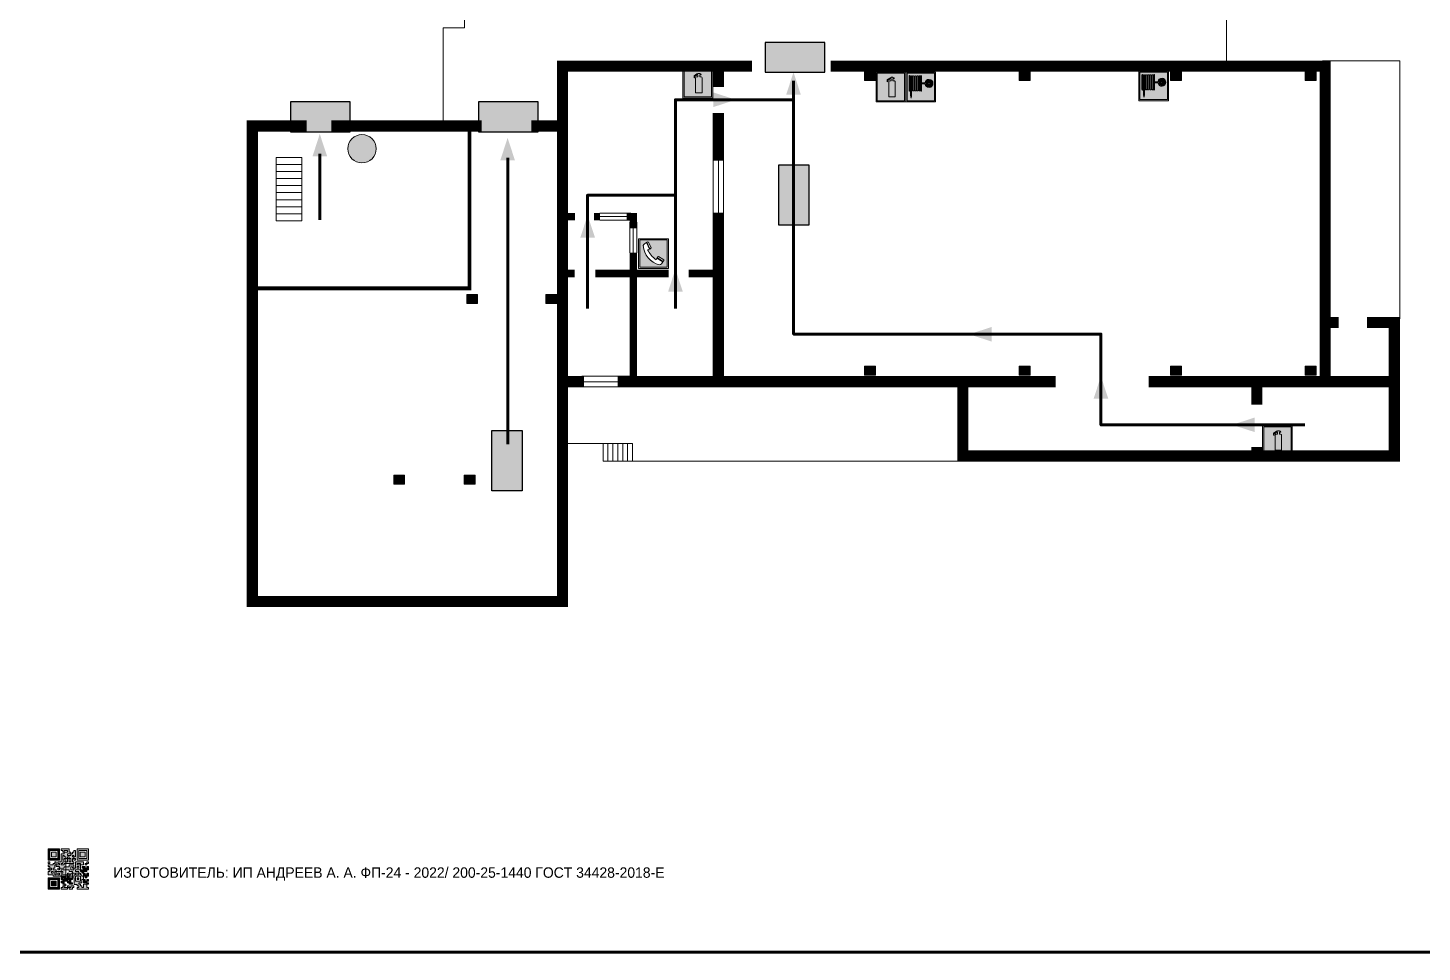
# Model space of a CAD drawing. Header units: millimetres. Extents: x 13810 to 67229, y 12374 to 21950.
# Drawn here: x 38537.5 to 38912, y 19876.4 to 20124.8 of the extents above; entities that cross this region are included whole.
import ezdxf

# ---------------------------------------------------------------- set-up
doc = ezdxf.new("R2010")
doc.units = ezdxf.units.MM
doc.layers.add('План_Штампы', color=7, linetype='Continuous')
doc.styles.add('обычный', font='arial.ttf')

# ---------------------------------------------------------------- blocks, each defined once
blk = doc.blocks.new('QR')
at = {"lineweight": 0}
h = blk.add_hatch(color=256, dxfattribs=at)
h.dxf.hatch_style = 1
h.paths.add_polyline_path([(9241.16, 2687.38), (9242.01, 2687.38), (9242.01, 2687.83), (9241.59, 2687.83), (9241.59, 2688.68), (9239.45, 2688.68), (9239.45, 2688.25), (9239.86, 2688.25), (9239.86, 2687.83), (9240.29, 2687.83), (9240.29, 2688.25), (9241.16, 2688.25), (9241.16, 2687.83), (9240.29, 2687.83), (9240.29, 2687.38), (9239.45, 2687.38), (9239.45, 2685.22), (9238.57, 2685.22), (9238.57, 2684.8), (9239.02, 2684.8), (9239.02, 2684.37), (9238.13, 2684.37), (9238.13, 2683.92), (9239.02, 2683.92), (9239.02, 2683.5), (9239.44, 2683.5), (9239.44, 2682.64), (9239.87, 2682.64), (9239.87, 2682.18), (9239.44, 2682.18), (9239.44, 2682.64), (9238.13, 2682.64), (9238.13, 2681.76), (9237.71, 2681.76), (9237.71, 2682.64), (9238.13, 2682.64), (9238.13, 2683.07), (9237.27, 2683.07), (9237.27, 2683.51), (9237.71, 2683.51), (9237.71, 2684.37), (9238.13, 2684.37), (9238.13, 2685.22), (9237.71, 2685.22), (9237.71, 2684.8), (9237.28, 2684.8), (9237.28, 2684.38), (9235.98, 2684.38), (9235.98, 2683.92), (9236.4, 2683.92), (9236.4, 2683.49), (9236.84, 2683.49), (9236.84, 2683.07), (9236.4, 2683.07), (9236.4, 2682.64), (9235.98, 2682.64), (9235.98, 2681.76), (9237.29, 2681.76), (9237.29, 2681.33), (9239.43, 2681.33), (9239.43, 2681.76), (9240.74, 2681.76), (9240.74, 2683.05), (9239.87, 2683.05), (9239.87, 2683.5), (9240.29, 2683.5), (9240.29, 2683.91), (9240.74, 2683.91), (9240.74, 2684.81), (9240.29, 2684.81), (9240.29, 2684.79), (9240.29, 2684.37), (9239.45, 2684.37), (9239.45, 2684.8), (9239.87, 2684.8), (9239.87, 2685.21), (9240.74, 2685.21), (9240.74, 2686.1), (9240.29, 2686.1), (9240.29, 2685.64), (9239.86, 2685.64), (9239.86, 2686.95), (9240.29, 2686.95), (9240.29, 2686.52), (9240.74, 2686.52), (9240.74, 2686.1), (9241.16, 2686.1), (9241.16, 2686.53), (9241.59, 2686.53), (9241.59, 2686.1), (9242.02, 2686.1), (9242.02, 2685.21), (9241.59, 2685.21), (9241.59, 2686.1), (9241.16, 2686.1), (9241.16, 2685.21), (9240.74, 2685.21), (9240.74, 2684.81), (9242.89, 2684.81), (9242.89, 2685.22), (9242.47, 2685.22), (9242.47, 2686.11), (9242.89, 2686.11), (9242.89, 2686.52), (9242.46, 2686.52), (9242.46, 2686.95), (9242.89, 2686.95), (9242.89, 2686.52), (9243.32, 2686.52), (9243.32, 2688.26), (9242.9, 2688.26), (9242.9, 2687.83), (9242.47, 2687.83), (9242.47, 2687.38), (9242.01, 2687.38), (9242.01, 2686.94), (9241.16, 2686.94)])
h.paths.add_polyline_path([(9239.02, 2682.18), (9239.02, 2681.76), (9238.54, 2681.76), (9238.54, 2682.18)], flags=16)
h.paths.add_polyline_path([(9237.27, 2682.65), (9237.27, 2682.19), (9236.83, 2682.19), (9236.83, 2682.65)], flags=16)
h = blk.add_hatch(color=256, dxfattribs=at)
h.dxf.hatch_style = 1
h.paths.add_polyline_path([(9238.15, 2687.83), (9236.83, 2687.83), (9236.83, 2686.52), (9238.15, 2686.52)], flags=0)
h.paths.add_polyline_path([(9239.01, 2685.65), (9239.01, 2688.68), (9235.98, 2688.68), (9235.98, 2685.65)])
h.paths.add_polyline_path([(9236.41, 2686.1), (9236.41, 2688.26), (9238.56, 2688.26), (9238.56, 2686.1)], flags=16)
h.paths.add_polyline_path([(9236.83, 2686.52), (9236.83, 2687.83), (9238.15, 2687.83), (9238.15, 2686.52)], flags=0)
h = blk.add_hatch(color=256, dxfattribs=at)
h.dxf.hatch_style = 1
h.paths.add_polyline_path([(9243.32, 2686.11), (9242.89, 2686.11), (9242.89, 2685.64), (9243.32, 2685.64)])
h.paths.add_polyline_path([(9239.02, 2683.07), (9239.02, 2683.5), (9238.56, 2683.5), (9238.56, 2683.07)])
h.paths.add_polyline_path([(9236.4, 2684.8), (9236.4, 2685.22), (9235.98, 2685.22), (9235.98, 2684.8)])
h.paths.add_polyline_path([(9236.4, 2683.07), (9236.4, 2683.49), (9235.98, 2683.49), (9235.98, 2683.07)])
h = blk.add_hatch(color=256, dxfattribs=at)
h.dxf.hatch_style = 1
h.paths.add_polyline_path([(9238.15, 2686.52), (9238.15, 2687.83), (9236.83, 2687.83), (9236.83, 2686.52)])
h.paths.add_polyline_path([(9245.91, 2686.52), (9245.91, 2687.83), (9244.59, 2687.83), (9244.59, 2686.52)], flags=0)
h.paths.add_polyline_path([(9246.77, 2685.65), (9246.77, 2688.68), (9243.74, 2688.68), (9243.74, 2685.65)])
h.paths.add_polyline_path([(9244.17, 2686.1), (9244.17, 2688.26), (9246.32, 2688.26), (9246.32, 2686.1)], flags=16)
h.paths.add_polyline_path([(9244.59, 2686.52), (9244.59, 2687.83), (9245.91, 2687.83), (9245.91, 2686.52)], flags=0)
h = blk.add_hatch(color=256, dxfattribs=at)
h.dxf.hatch_style = 1
h.paths.add_polyline_path([(9240.75, 2681.76), (9240.75, 2681.35), (9241.17, 2681.35), (9241.17, 2681.76)])
h.paths.add_polyline_path([(9241.6, 2682.18), (9241.17, 2682.18), (9241.17, 2681.76), (9241.6, 2681.76)])
h.paths.add_polyline_path([(9242.47, 2681.34), (9242.47, 2682.19), (9242.02, 2682.19), (9242.02, 2681.76), (9241.6, 2681.76), (9241.6, 2681.34)])
h.paths.add_polyline_path([(9239.87, 2678.3), (9239.44, 2678.3), (9239.44, 2677.89), (9241.17, 2677.89), (9241.17, 2678.3), (9240.28, 2678.3), (9240.28, 2678.73), (9239.87, 2678.73)])
h.paths.add_polyline_path([(9240.75, 2678.73), (9240.75, 2679.19), (9240.28, 2679.19), (9240.28, 2678.73)])
h.paths.add_polyline_path([(9241.6, 2678.73), (9241.17, 2678.73), (9241.17, 2678.3), (9241.6, 2678.3)])
h.paths.add_polyline_path([(9242.02, 2678.3), (9241.6, 2678.3), (9241.6, 2677.89), (9242.48, 2677.89), (9242.48, 2678.31), (9242.9, 2678.31), (9242.9, 2678.73), (9242.02, 2678.73)])
h.paths.add_polyline_path([(9246.36, 2684.37), (9246.36, 2684.79), (9245.93, 2684.79), (9245.93, 2684.37)])
h.paths.add_polyline_path([(9246.78, 2685.2), (9246.36, 2685.2), (9246.36, 2684.79), (9246.78, 2684.79)])
h.paths.add_polyline_path([(9245.91, 2687.83), (9244.59, 2687.83), (9244.59, 2686.52), (9245.91, 2686.52)])
h = blk.add_hatch(color=256, dxfattribs=at)
h.dxf.hatch_style = 1
h.paths.add_polyline_path([(9243.32, 2682.64), (9243.32, 2683.07), (9244.62, 2683.07), (9244.62, 2684.37), (9243.74, 2684.37), (9243.74, 2684.8), (9244.62, 2684.8), (9244.62, 2684.37), (9245.48, 2684.37), (9245.48, 2685.22), (9243.32, 2685.22), (9243.32, 2683.5), (9242.89, 2683.5), (9242.89, 2683.06), (9242.01, 2683.06), (9242.01, 2683.91), (9242.47, 2683.91), (9242.47, 2683.5), (9242.89, 2683.5), (9242.89, 2684.38), (9241.59, 2684.38), (9241.59, 2683.91), (9240.74, 2683.91), (9240.74, 2683.05), (9241.59, 2683.05), (9241.59, 2682.64), (9242.47, 2682.64), (9242.47, 2682.19), (9242.91, 2682.19), (9242.91, 2681.34), (9242.48, 2681.34), (9242.48, 2680.91), (9242.91, 2680.91), (9242.91, 2679.17), (9243.75, 2679.17), (9243.75, 2678.73), (9244.2, 2678.73), (9244.2, 2678.3), (9243.75, 2678.3), (9243.75, 2677.88), (9246.78, 2677.88), (9246.78, 2678.3), (9246.35, 2678.3), (9246.35, 2679.19), (9245.48, 2679.19), (9245.48, 2678.31), (9245.05, 2678.31), (9245.05, 2678.73), (9244.62, 2678.73), (9244.62, 2679.19), (9244.2, 2679.19), (9244.2, 2679.61), (9245.05, 2679.61), (9245.05, 2680.46), (9245.48, 2680.46), (9245.48, 2681.34), (9245.04, 2681.34), (9245.04, 2681.76), (9244.63, 2681.76), (9244.63, 2682.19), (9244.21, 2682.19), (9244.21, 2681.76), (9243.32, 2681.76), (9243.32, 2682.19), (9244.21, 2682.19), (9244.21, 2682.64)])
h.paths.add_polyline_path([(9243.75, 2683.49), (9243.75, 2683.92), (9244.21, 2683.92), (9244.21, 2683.49)], flags=16)
h.paths.add_polyline_path([(9243.32, 2681.34), (9244.63, 2681.34), (9244.63, 2680.04), (9243.32, 2680.04)], flags=16)
h.paths.add_polyline_path([(9243.76, 2680.89), (9244.18, 2680.89), (9244.18, 2680.48), (9243.76, 2680.48)], flags=0)
h = blk.add_hatch(color=256, dxfattribs=at)
h.dxf.hatch_style = 1
h.paths.add_polyline_path([(9246.36, 2683.07), (9246.78, 2683.07), (9246.78, 2683.92), (9246.36, 2683.92), (9246.36, 2683.49), (9245.92, 2683.49), (9245.92, 2683.92), (9245.06, 2683.92), (9245.06, 2683.49), (9245.48, 2683.49), (9245.48, 2683.07), (9244.62, 2683.07), (9244.62, 2682.65), (9245.05, 2682.65), (9245.05, 2682.18), (9245.48, 2682.18), (9245.48, 2682.65), (9246.36, 2682.65)])
h.paths.add_polyline_path([(9246.78, 2682.18), (9246.36, 2682.18), (9246.36, 2681.75), (9245.92, 2681.75), (9245.92, 2682.18), (9245.48, 2682.18), (9245.48, 2681.34), (9245.48, 2681.34), (9245.94, 2681.34), (9245.94, 2680.91), (9246.36, 2680.91), (9246.36, 2681.34), (9246.78, 2681.34)])
h = blk.add_hatch(color=256, dxfattribs=at)
h.dxf.hatch_style = 1
h.paths.add_polyline_path([(9235.98, 2680.9), (9235.98, 2677.86), (9239.02, 2677.86), (9239.02, 2680.9)])
h.paths.add_polyline_path([(9238.57, 2680.48), (9238.57, 2678.32), (9236.41, 2678.32), (9236.41, 2680.48)], flags=16)
h.paths.add_polyline_path([(9238.15, 2680.05), (9238.15, 2678.74), (9236.83, 2678.74), (9236.83, 2680.05)], flags=0)
h = blk.add_hatch(color=256, dxfattribs=at)
h.dxf.hatch_style = 1
h.paths.add_polyline_path([(9238.15, 2680.05), (9236.83, 2680.05), (9236.83, 2678.74), (9238.15, 2678.74)])
h = blk.add_hatch(color=256, dxfattribs=at)
h.dxf.hatch_style = 1
h.paths.add_polyline_path([(9242.02, 2680.46), (9242.48, 2680.46), (9242.48, 2680.91), (9241.58, 2680.91), (9241.58, 2681.35), (9241.17, 2681.35), (9241.17, 2680.91), (9240.75, 2680.91), (9240.75, 2681.33), (9239.43, 2681.33), (9239.43, 2680.46), (9239.86, 2680.46), (9239.86, 2680.92), (9240.3, 2680.92), (9240.3, 2680.46), (9239.86, 2680.46), (9239.86, 2680.04), (9239.44, 2680.04), (9239.44, 2679.62), (9239.86, 2679.62), (9239.86, 2679.19), (9240.29, 2679.19), (9240.29, 2680.03), (9241.18, 2680.03), (9241.18, 2680.47), (9241.6, 2680.47), (9241.6, 2680.03), (9241.18, 2680.03), (9241.18, 2679.61), (9241.6, 2679.61), (9241.6, 2679.19), (9242.47, 2679.19), (9242.47, 2679.6), (9242.02, 2679.6)])
h = blk.add_hatch(color=256, dxfattribs=at)
h.dxf.hatch_style = 1
h.paths.add_polyline_path([(9244.18, 2680.48), (9244.18, 2680.89), (9243.76, 2680.89), (9243.76, 2680.48)])
h = blk.add_hatch(color=256, dxfattribs=at)
h.dxf.hatch_style = 1
h.paths.add_polyline_path([(9245.93, 2680.04), (9245.93, 2680.46), (9245.48, 2680.46), (9245.48, 2679.62), (9246.35, 2679.62), (9246.35, 2680.04)])
h.paths.add_polyline_path([(9246.78, 2680.04), (9246.78, 2680.46), (9246.35, 2680.46), (9246.35, 2680.04)])
h.paths.add_polyline_path([(9246.78, 2679.18), (9246.78, 2679.62), (9246.35, 2679.62), (9246.35, 2679.18)])
for points in [[(9237.71, 2685.22), (9238.13, 2685.22), (9238.13, 2684.37), (9237.71, 2684.37), (9237.71, 2683.51), (9237.27, 2683.51), (9237.27, 2683.07), (9238.13, 2683.07), (9238.13, 2682.64), (9237.71, 2682.64), (9237.71, 2681.76), (9238.13, 2681.76), (9238.13, 2682.64), (9239.44, 2682.64), (9239.44, 2683.5), (9239.02, 2683.5), (9239.02, 2683.07), (9238.56, 2683.07), (9238.56, 2683.5), (9239.02, 2683.5), (9239.02, 2683.92), (9238.13, 2683.92), (9238.13, 2684.37), (9239.02, 2684.37), (9239.02, 2684.8), (9238.57, 2684.8), (9238.57, 2685.22), (9239.45, 2685.22), (9239.45, 2687.38), (9240.29, 2687.38), (9240.29, 2687.83), (9239.86, 2687.83), (9239.86, 2688.25), (9239.45, 2688.25), (9239.45, 2688.68), (9241.59, 2688.68), (9241.59, 2687.83), (9242.01, 2687.83), (9242.01, 2687.38), (9242.47, 2687.38), (9242.47, 2687.83), (9242.9, 2687.83), (9242.9, 2688.26), (9243.32, 2688.26), (9243.32, 2686.52), (9242.89, 2686.52), (9242.89, 2686.11), (9243.32, 2686.11), (9243.32, 2685.64), (9242.89, 2685.64), (9242.89, 2686.11), (9242.47, 2686.11), (9242.47, 2685.22), (9242.89, 2685.22), (9242.89, 2684.81), (9240.74, 2684.81), (9240.74, 2683.91), (9241.59, 2683.91), (9241.59, 2684.38), (9242.89, 2684.38), (9242.89, 2683.5), (9242.47, 2683.5), (9242.47, 2683.91), (9242.01, 2683.91), (9242.01, 2683.06), (9242.89, 2683.06), (9242.89, 2683.5), (9243.32, 2683.5), (9243.32, 2685.22), (9245.48, 2685.22), (9245.48, 2684.37), (9244.62, 2684.37), (9244.62, 2683.07), (9245.48, 2683.07), (9245.48, 2683.49), (9245.06, 2683.49), (9245.06, 2683.92), (9245.92, 2683.92), (9245.92, 2683.49), (9246.36, 2683.49), (9246.36, 2683.92), (9246.78, 2683.92), (9246.78, 2683.07), (9246.36, 2683.07), (9246.36, 2682.65), (9245.48, 2682.65), (9245.48, 2682.18), (9245.92, 2682.18), (9245.92, 2681.75), (9246.36, 2681.75), (9246.36, 2682.18), (9246.78, 2682.18), (9246.78, 2681.34), (9246.36, 2681.34), (9246.36, 2680.91), (9245.94, 2680.91), (9245.94, 2681.34), (9245.48, 2681.34), (9245.48, 2680.46), (9245.93, 2680.46), (9245.93, 2680.04), (9246.35, 2680.04), (9246.35, 2680.46), (9246.78, 2680.46), (9246.78, 2680.04), (9246.78, 2680.04), (9246.35, 2680.04), (9246.35, 2679.62), (9246.78, 2679.62), (9246.78, 2679.18), (9246.35, 2679.18), (9246.35, 2678.3), (9246.78, 2678.3), (9246.78, 2677.88), (9243.75, 2677.88), (9243.75, 2678.3), (9244.2, 2678.3), (9244.2, 2678.73), (9243.75, 2678.73), (9243.75, 2679.17), (9242.91, 2679.17), (9242.91, 2680.91), (9242.48, 2680.91), (9242.48, 2680.46), (9242.02, 2680.46), (9242.02, 2679.6), (9242.47, 2679.6), (9242.47, 2679.19), (9241.6, 2679.19), (9241.6, 2679.61), (9241.18, 2679.61), (9241.18, 2680.03), (9240.29, 2680.03), (9240.29, 2679.19), (9240.75, 2679.19), (9240.75, 2678.73), (9240.28, 2678.73), (9240.28, 2678.3), (9241.17, 2678.3), (9241.17, 2678.73), (9241.6, 2678.73), (9241.6, 2678.3), (9242.02, 2678.3), (9242.02, 2678.73), (9242.9, 2678.73), (9242.9, 2678.31), (9242.48, 2678.31), (9242.48, 2677.89), (9241.6, 2677.89), (9241.6, 2678.3), (9241.17, 2678.3), (9241.17, 2677.89), (9239.44, 2677.89), (9239.44, 2678.3), (9239.87, 2678.3), (9239.87, 2678.73), (9240.28, 2678.73), (9240.28, 2679.19), (9240.29, 2679.19), (9239.86, 2679.19), (9239.86, 2679.62), (9239.44, 2679.62), (9239.44, 2680.04), (9239.86, 2680.04), (9239.86, 2680.46), (9239.43, 2680.46), (9239.43, 2681.33), (9237.29, 2681.33), (9237.29, 2681.76), (9235.98, 2681.76), (9235.98, 2682.64), (9236.4, 2682.64), (9236.4, 2683.07), (9235.98, 2683.07), (9235.98, 2683.49), (9236.4, 2683.49), (9236.4, 2683.92), (9235.98, 2683.92), (9235.98, 2684.38), (9237.28, 2684.38), (9237.28, 2684.8), (9237.71, 2684.8), (9237.71, 2685.22), (9237.92, 2685.22)], [(9240.74, 2686.1), (9240.74, 2686.52), (9240.29, 2686.52), (9240.29, 2686.95), (9239.86, 2686.95), (9239.86, 2685.64), (9240.29, 2685.64), (9240.29, 2686.1), (9240.74, 2686.1), (9240.74, 2686.52)], [(9240.74, 2683.05), (9240.74, 2681.76), (9239.43, 2681.76), (9239.43, 2681.33), (9240.75, 2681.33), (9240.75, 2681.35), (9240.75, 2680.91), (9241.17, 2680.91), (9241.17, 2681.35), (9241.58, 2681.35), (9241.58, 2680.91), (9242.48, 2680.91), (9242.48, 2681.34), (9242.91, 2681.34), (9242.91, 2682.19), (9242.47, 2682.19), (9242.47, 2682.64), (9241.59, 2682.64), (9241.59, 2683.05), (9240.74, 2683.05)], [(9240.74, 2685.21), (9239.87, 2685.21), (9239.87, 2684.8), (9239.45, 2684.8), (9239.45, 2684.37), (9240.29, 2684.37), (9240.29, 2684.79), (9240.29, 2684.81), (9240.74, 2684.81), (9240.74, 2685.21), (9239.87, 2685.21)], [(9240.74, 2683.91), (9240.29, 2683.91), (9240.29, 2683.5), (9239.87, 2683.5), (9239.87, 2683.05), (9240.74, 2683.05), (9240.74, 2683.91)], [(9241.6, 2681.76), (9242.02, 2681.76), (9242.02, 2682.19), (9242.47, 2682.19), (9242.47, 2681.34), (9241.6, 2681.34), (9241.6, 2681.76)], [(9244.62, 2683.07), (9243.32, 2683.07), (9243.32, 2682.64), (9244.21, 2682.64), (9244.21, 2682.19), (9243.32, 2682.19), (9243.32, 2681.76), (9244.21, 2681.76), (9244.21, 2682.19), (9244.63, 2682.19), (9244.63, 2681.76), (9245.04, 2681.76), (9245.04, 2681.34), (9245.48, 2681.34)], [(9244.62, 2684.37), (9244.62, 2684.8), (9243.74, 2684.8), (9243.74, 2684.37), (9244.62, 2684.37)], [(9245.48, 2682.18), (9245.05, 2682.18), (9245.05, 2682.65), (9244.62, 2682.65), (9244.62, 2683.07)], [(9245.48, 2682.18), (9245.48, 2681.34)], [(9239.86, 2680.46), (9239.86, 2680.92), (9240.3, 2680.92), (9240.3, 2680.46), (9239.86, 2680.46)], [(9245.48, 2680.46), (9245.05, 2680.46), (9245.05, 2679.61), (9244.2, 2679.61), (9244.2, 2679.19), (9244.62, 2679.19), (9244.62, 2678.73), (9245.05, 2678.73), (9245.05, 2678.31), (9245.48, 2678.31), (9245.48, 2679.19), (9246.35, 2679.19), (9246.35, 2679.07)], [(9246.35, 2679.62), (9245.48, 2679.62), (9245.48, 2680.46)], [(9245.48, 2680.46), (9245.48, 2679.62), (9246.35, 2679.62), (9246.35, 2680.04), (9245.93, 2680.04), (9245.93, 2680.46), (9245.48, 2680.46), (9245.48, 2679.62)], [(9246.35, 2679.62), (9246.35, 2679.18)]]:
    blk.add_lwpolyline(points, dxfattribs=at)
for points in [[(9235.98, 2685.65), (9239.01, 2685.65), (9239.01, 2688.68), (9235.98, 2688.68)], [(9236.41, 2688.26), (9238.56, 2688.26), (9238.56, 2686.1), (9236.41, 2686.1)], [(9236.83, 2687.83), (9238.15, 2687.83), (9238.15, 2686.52), (9236.83, 2686.52)], [(9240.29, 2687.83), (9241.16, 2687.83), (9241.16, 2688.25), (9240.29, 2688.25)], [(9240.29, 2688.25), (9241.16, 2688.25), (9241.16, 2687.83), (9240.29, 2687.83)], [(9241.16, 2686.1), (9240.74, 2686.1), (9240.74, 2685.21), (9241.16, 2685.21)], [(9242.01, 2687.38), (9241.16, 2687.38), (9241.16, 2686.94), (9242.01, 2686.94)], [(9241.16, 2687.38), (9242.01, 2687.38), (9242.01, 2686.94), (9241.16, 2686.94)], [(9241.16, 2686.53), (9241.59, 2686.53), (9241.59, 2686.1), (9241.16, 2686.1)], [(9241.59, 2686.1), (9242.02, 2686.1), (9242.02, 2685.21), (9241.59, 2685.21)], [(9242.89, 2686.52), (9242.46, 2686.52), (9242.46, 2686.95), (9242.89, 2686.95)], [(9243.74, 2685.65), (9246.77, 2685.65), (9246.77, 2688.68), (9243.74, 2688.68)], [(9244.17, 2688.26), (9246.32, 2688.26), (9246.32, 2686.1), (9244.17, 2686.1)], [(9244.59, 2687.83), (9245.91, 2687.83), (9245.91, 2686.52), (9244.59, 2686.52)], [(9235.98, 2684.8), (9236.4, 2684.8), (9236.4, 2685.22), (9235.98, 2685.22)], [(9236.4, 2683.07), (9236.84, 2683.07), (9236.84, 2683.49), (9236.4, 2683.49)], [(9236.83, 2682.19), (9237.27, 2682.19), (9237.27, 2682.65), (9236.83, 2682.65)], [(9238.54, 2682.18), (9239.02, 2682.18), (9239.02, 2681.76), (9238.54, 2681.76)], [(9239.44, 2682.64), (9239.87, 2682.64), (9239.87, 2682.18), (9239.44, 2682.18)], [(9240.75, 2681.76), (9241.17, 2681.76), (9241.17, 2681.35), (9240.75, 2681.35)], [(9241.17, 2682.18), (9241.6, 2682.18), (9241.6, 2681.76), (9241.17, 2681.76)], [(9243.75, 2683.92), (9244.21, 2683.92), (9244.21, 2683.49), (9243.75, 2683.49)], [(9245.93, 2684.79), (9246.36, 2684.79), (9246.36, 2684.37), (9245.93, 2684.37)], [(9246.36, 2685.2), (9246.78, 2685.2), (9246.78, 2684.79), (9246.36, 2684.79)], [(9235.98, 2677.86), (9239.02, 2677.86), (9239.02, 2680.9), (9235.98, 2680.9)], [(9236.41, 2680.48), (9238.57, 2680.48), (9238.57, 2678.32), (9236.41, 2678.32)], [(9236.83, 2680.05), (9238.15, 2680.05), (9238.15, 2678.74), (9236.83, 2678.74)], [(9241.18, 2680.03), (9241.6, 2680.03), (9241.6, 2680.47), (9241.18, 2680.47)], [(9243.32, 2680.04), (9244.63, 2680.04), (9244.63, 2681.34), (9243.32, 2681.34)], [(9243.76, 2680.89), (9244.18, 2680.89), (9244.18, 2680.48), (9243.76, 2680.48)]]:
    blk.add_lwpolyline(points, close=True, dxfattribs=at)
blk = doc.blocks.new('A$C7B4425F7')
at = {"true_color": 0xffffff}
blk.add_hatch(color=7, dxfattribs=at).paths.add_polyline_path([(0, 0), (-16, 0), (-16, -8), (0, -8)])
h = blk.add_hatch(color=126)
h.paths.add_polyline_path([(-0.2, -0.2), (-15.8, -0.2), (-15.8, -7.8), (-0.2, -7.8)])
h.paths.add_polyline_path([(-11.76, -2.03), (-11.76, -3.66), (-11.17, -3.66, -0.568275), (-11.17, -6.18), (-12.58, -6.18), (-12.58, -2.03)], flags=16)
h.paths.add_polyline_path([(-13.33, -4.12, -0.495768), (-13.59, -6.18), (-15.03, -6.18), (-15.03, -2.03), (-13.59, -2.03, -0.487973)], flags=16)
h.paths.add_polyline_path([(-10.25, -2.03), (-9.48, -2.03), (-9.48, -6.18), (-10.25, -6.18)], flags=16)
h.paths.add_polyline_path([(-13.84, -3.69), (-14.24, -3.69), (-14.24, -3.03), (-13.9, -3.03, -0.692621)], flags=0)
h.paths.add_polyline_path([(-9.15, -2.03), (-8.4, -2.03), (-8.04, -3.07), (-7.68, -2.03), (-6.93, -2.03), (-7.64, -4.1), (-6.93, -6.18), (-7.68, -6.18), (-8.04, -5.14), (-8.4, -6.18), (-9.15, -6.18), (-8.44, -4.1)], flags=16)
h.paths.add_polyline_path([(-11.76, -4.46), (-11.42, -4.46, -0.692621), (-11.36, -5.12), (-11.76, -5.12)], flags=0)
h.paths.add_polyline_path([(-13.9, -5.2), (-14.24, -5.2), (-14.24, -4.55), (-13.84, -4.55, -0.708038)], flags=0)
edge = h.paths.add_edge_path(flags=16)
edge.add_ellipse((-5.51, -4.08), major_axis=(0, 2.05), ratio=0.586184, start_angle=0, end_angle=360)
edge = h.paths.add_edge_path(flags=0)
edge.add_ellipse((-5.51, -4.08), major_axis=(0, 1.14), ratio=0.454828, start_angle=0, end_angle=360)
h.paths.add_polyline_path([(-4.13, -4.96, 0.377264), (-3.48, -4.52, 0.0555), (-3.16, -2.03), (-1.66, -2.03), (-1.66, -4.96), (-0.96, -4.96), (-0.96, -7.01), (-1.75, -7.01), (-1.75, -6.18), (-3.3, -6.18), (-3.3, -7.02), (-4.13, -7.02)], flags=16)
h.paths.add_polyline_path([(-2.73, -2.91), (-2.28, -2.91), (-2.28, -4.96), (-3.05, -4.96, 0.079136)], flags=0)
at = {"color": 126}
blk.add_lwpolyline([(-16, -8), (0, -8), (0, 0), (-16, 0)], close=True, dxfattribs=at)
blk = doc.blocks.new('A$C32E8229D')
at = {"true_color": 0xffffff}
blk.add_hatch(color=7, dxfattribs=at).paths.add_polyline_path([(0, 0), (0, -8), (16, -8), (16, 0)])
h = blk.add_hatch(color=126)
h.paths.add_polyline_path([(0.2, -0.2), (15.8, -0.2), (15.8, -7.8), (0.2, -7.8)])
h.paths.add_polyline_path([(13.49, -2.05), (12.08, -2.05), (11.37, -2.63, 0.162397), (11.29, -2.84), (11.29, -3.63), (10.35, -3.63), (10.35, -4.05), (11.68, -4.05), (11.68, -3.48), (12.26, -4.28), (11.29, -5.1), (11.29, -6.78), (11.85, -6.78), (11.85, -5.44), (12.8, -4.64), (12.8, -5.94), (14.46, -5.94), (14.46, -5.39), (13.45, -5.39), (13.45, -3.97), (12.46, -2.59), (13.15, -2.59), (13.69, -3.34), (14.18, -3)], flags=16)
h.paths.add_polyline_path([(10.74, -1.82, 1), (11.8, -1.82, 1)], flags=16)
h.paths.add_polyline_path([(9.39, -3.59), (5.99, -3.59), (6.56, -3.03), (5.91, -3.03), (5.1, -3.83), (5.91, -4.64), (6.56, -4.64), (5.99, -4.09), (9.39, -4.09)], flags=16)
h.paths.add_polyline_path([(4.29, -1.08), (1.72, -1.08), (1.72, -6.6), (4.29, -6.6)], flags=16)
at = {"color": 126}
blk.add_lwpolyline([(16, -8), (0, -8), (0, 0), (16, 0)], close=True, dxfattribs=at)
blk = doc.blocks.new('A$C3AD82952')
at = {"true_color": 0xf5f5ff}
h = blk.add_hatch(color=7, dxfattribs=at)
h.dxf.hatch_style = 1
h.paths.add_polyline_path([(8.21, 8.73, 0.414214), (7.89, 9.05), (7.22, 9.05), (7.22, 9.92), (7.59, 9.92, 1), (7.57, 10.36), (7.22, 10.36), (7.22, 10.6), (6.43, 10.6), (6.43, 10.36), (6.01, 10.36), (4.74, 9.59), (4.74, 8.69), (4.98, 8.73), (4.98, 9.26), (6.12, 9.91), (6.43, 9.91), (6.43, 9.05), (5.76, 9.05, 0.414214), (5.44, 8.73), (5.44, 2.2), (8.21, 2.2)], flags=0)
h.paths.add_polyline_path([(12.8, 12.8), (0, 12.8), (0, 0), (12.8, 0)])
h.paths.add_polyline_path([(0.51, 12.29), (12.29, 12.29), (12.29, 0.51), (0.51, 0.51)], flags=16)
h.paths.add_polyline_path([(4.74, 9.59), (6.01, 10.36), (6.43, 10.36), (6.43, 10.6), (7.22, 10.6), (7.22, 10.36), (7.59, 10.36, -0.94586), (7.59, 9.92), (7.22, 9.92), (7.22, 9.05), (7.89, 9.05, -0.414214), (8.21, 8.73), (8.21, 2.2), (5.44, 2.2), (5.44, 8.73, -0.414214), (5.76, 9.05), (6.43, 9.05), (6.43, 9.91), (6.12, 9.91), (4.98, 9.26), (4.98, 8.73), (4.74, 8.69)], flags=0)
h = blk.add_hatch(color=242)
h.dxf.hatch_style = 1
h.paths.add_polyline_path([(12.29, 12.29), (0.51, 12.29), (0.51, 0.51), (12.29, 0.51)])
h.paths.add_polyline_path([(4.74, 8.69), (4.74, 9.59), (6.01, 10.36), (6.43, 10.36), (6.43, 10.6), (7.22, 10.6), (7.22, 10.36), (7.59, 10.36, -0.94586), (7.59, 9.92), (7.22, 9.92), (7.22, 9.05), (7.89, 9.05, -0.414214), (8.21, 8.73), (8.21, 2.2), (5.44, 2.2), (5.44, 8.73, -0.414214), (5.76, 9.05), (6.43, 9.05), (6.43, 9.91), (6.12, 9.91), (4.98, 9.26), (4.98, 8.73)], flags=16)
h = blk.add_hatch(color=7, dxfattribs=at)
h.dxf.hatch_style = 1
h.paths.add_polyline_path([(8.21, 8.73, 0.414214), (7.89, 9.05), (7.22, 9.05), (7.22, 9.92), (7.59, 9.92, 1), (7.57, 10.36), (7.22, 10.36), (7.22, 10.6), (6.43, 10.6), (6.43, 10.36), (6.01, 10.36), (4.74, 9.59), (4.74, 8.69), (4.98, 8.73), (4.98, 9.26), (6.12, 9.91), (6.43, 9.91), (6.43, 9.05), (5.76, 9.05, 0.414214), (5.44, 8.73), (5.44, 2.2), (8.21, 2.2)])
at = {"color": 242, "lineweight": 5}
for p, q in [((0, 0), (0, 12.8)), ((0, 12.8), (12.8, 12.8)), ((12.8, 0), (12.8, 12.8)), ((6.01, 10.36), (4.74, 9.59)), ((4.74, 9.59), (4.74, 8.69)), ((4.74, 8.69), (4.98, 8.73)), ((4.98, 9.26), (6.12, 9.91)), ((4.98, 8.73), (4.98, 9.26)), ((5.44, 2.2), (5.44, 8.73)), ((5.76, 9.05), (6.43, 9.05)), ((6.01, 10.36), (6.43, 10.36)), ((6.12, 9.91), (6.43, 9.91)), ((7.22, 10.6), (6.43, 10.6)), ((6.43, 10.6), (6.43, 10.36)), ((6.43, 9.91), (6.43, 9.05)), ((7.22, 10.36), (7.22, 10.6)), ((7.59, 10.36), (7.22, 10.36)), ((7.22, 9.05), (7.22, 9.92)), ((7.59, 9.92), (7.22, 9.92)), ((7.89, 9.05), (7.22, 9.05)), ((8.21, 2.2), (8.21, 8.73)), ((0, 0), (12.8, 0)), ((5.44, 2.2), (8.21, 2.2))]:
    blk.add_line(p, q, dxfattribs=at)
blk.add_lwpolyline([(0.51, 12.29), (12.29, 12.29), (12.29, 0.51), (0.51, 0.51)], close=True, dxfattribs=at)
for centre, radius, start, end in [((5.76, 8.73), 0.32, 90, 180), ((7.58, 10.14), 0.223, 273.18746, 86.81254), ((7.89, 8.73), 0.32, 0, 90)]:
    blk.add_arc(centre, radius, start, end, dxfattribs=at)
blk = doc.blocks.new('A$C456E1F9C')
at = {"lineweight": 5}
h = blk.add_hatch(color=242, dxfattribs=at)
h.paths.add_polyline_path([(0.51, -1.47), (0.51, -13.26), (12.29, -13.26), (12.29, -1.47)])
h.paths.add_polyline_path([(5.42, -4.95, -0.254479), (4.78, -5.4), (3.52, -2.53, -0.209735), (4.23, -2.4)], flags=16)
h.paths.add_polyline_path([(8.53, -8.6), (10.87, -10.17), (10.54, -10.76), (8.03, -9.13, -0.192251)], flags=16)
h.paths.add_polyline_path([(4.61, -5.49, 0.005518), (3.87, -5.72, 0.128647), (7.49, -10.01, 0.00809), (7.83, -9.33), (10.47, -10.97, -0.16736), (8.99, -12.25, -0.327862), (1.95, -3.95, -0.166952), (3.36, -2.62)], flags=16)
at = {"color": 242, "lineweight": 5}
for p, q in [((0, -13.77), (0, -0.97)), ((12.8, -0.97), (0, -0.97)), ((4.61, -5.49), (3.36, -2.62)), ((3.52, -2.53), (4.78, -5.4)), ((4.23, -2.4), (5.42, -4.95)), ((12.8, -13.77), (12.8, -0.97)), ((7.83, -9.33), (10.47, -10.97)), ((8.03, -9.13), (10.54, -10.76)), ((10.81, -10.12), (8.53, -8.6)), ((10.54, -10.76), (10.8, -10.3)), ((10.8, -10.3), (10.81, -10.12)), ((0, -13.77), (12.8, -13.77))]:
    blk.add_line(p, q, dxfattribs=at)
blk.add_lwpolyline([(0.51, -1.47), (12.29, -1.47), (12.29, -13.26), (0.51, -13.26)], close=True, dxfattribs=at)
for centre, radius, start, end in [((4.59, -5.34), 2.99, 114.28453, 152.19739), ((11.12, -3.31), 9.19, 183.99153, 256.60086), ((4.02, -3.27), 0.891, 76.32839, 123.70924), ((14.98, -39.1), 35.17, 107.14873, 108.41345), ((13.86, -0.94), 11.08, 205.55365, 234.87622), ((4.68, -4.59), 0.824, 276.9621, 334.07228), ((-13.31, 0.8), 23.44, 332.54871, 334.40268), ((8.94, -9.5), 0.989, 114.40924, 157.93883), ((7.87, -9.46), 3, 291.92908, 329.9329)]:
    blk.add_arc(centre, radius, start, end, dxfattribs=at)
blk = doc.blocks.new('A$C37112FD5')
at = {"true_color": 0xf5f5ff}
h = blk.add_hatch(color=7, dxfattribs=at)
h.dxf.hatch_style = 1
h.paths.add_polyline_path([(12.8, -7.4), (0, -7.4), (0, -20.2), (12.8, -20.2)])
h.paths.add_polyline_path([(12.29, -7.91), (12.29, -19.69), (0.51, -19.69), (0.51, -7.91)], flags=16)
h.paths.add_polyline_path([(4.98, -9.04, -0.42597), (5.17, -9.22), (5.17, -12.25), (5.17, -15.29, -0.432244), (4.98, -15.47), (4.83, -15.47, -0.42597), (4.64, -15.29), (4.64, -12.25), (4.64, -9.22, -0.432244), (4.83, -9.04)], flags=0)
h.paths.add_polyline_path([(4.28, -9.22), (4.28, -12.25), (4.28, -15.29, -0.432244), (4.09, -15.47), (3.94, -15.47, -0.42597), (3.75, -15.29), (3.75, -12.25), (3.75, -9.22, -0.432244), (3.94, -9.04), (4.09, -9.04, -0.42597)], flags=0)
h.paths.add_polyline_path([(5.72, -9.04), (5.87, -9.04, -0.42597), (6.06, -9.22), (6.06, -12.25), (6.06, -15.29, -0.432244), (5.87, -15.47), (5.72, -15.47, -0.42597), (5.53, -15.29), (5.53, -12.25), (5.53, -9.22, -0.432244)], flags=0)
h.paths.add_polyline_path([(6.42, -8.9), (6.5, -8.9, -0.42597), (6.69, -9.08), (6.69, -12.03), (8.21, -12.03, -15.824349), (8.21, -12.47), (6.69, -12.47), (6.69, -15.42, -0.432244), (6.5, -15.6), (6.42, -15.6)], flags=0)
h.paths.add_polyline_path([(3.39, -9.22), (3.39, -12.25), (3.39, -15.29, -0.432244), (3.2, -15.47), (3.05, -15.47, -0.42597), (2.85, -15.29), (2.85, -12.25), (2.85, -9.22, -0.432244), (3.05, -9.04), (3.2, -9.04, -0.42597)], flags=0)
h.paths.add_polyline_path([(2.5, -9.22), (2.5, -16.71), (1.96, -16.71), (1.96, -9.22, -0.432244), (2.15, -9.04), (2.31, -9.04, -0.42597)], flags=0)
h.paths.add_polyline_path([(1.61, -8.9), (1.61, -15.6), (1.57, -15.6, -0.42597), (1.37, -15.42), (1.37, -12.03), (1.37, -9.09, -0.432244), (1.57, -8.9)], flags=0)
h.paths.add_polyline_path([(9.76, -10.81), (9.76, -12.03), (8.49, -12.03, -0.336371)], flags=0)
h.paths.add_polyline_path([(8.49, -12.47), (9.76, -12.47), (9.76, -13.7, -0.336371)], flags=0)
h.paths.add_polyline_path([(10.11, -10.81, -0.336371), (11.38, -12.03), (10.11, -12.03)], flags=0)
h.paths.add_polyline_path([(10.11, -12.47), (11.38, -12.47, -0.336371), (10.11, -13.7)], flags=0)
h.paths.add_polyline_path([(2.5, -16.84), (2.5, -17.05), (1.97, -17.05), (1.97, -16.84)], flags=0)
h.paths.add_polyline_path([(2.5, -17.24, -0.033778), (2.24, -18.6, -0.033778), (1.97, -17.24)], flags=0)
h = blk.add_hatch(color=242)
h.dxf.hatch_style = 1
h.paths.add_polyline_path([(12.29, -7.91), (0.51, -7.91), (0.51, -19.69), (12.29, -19.69)])
h.paths.add_polyline_path([(6.42, -15.6), (6.42, -8.9), (6.5, -8.9, -0.42597), (6.69, -9.08), (6.69, -12.03), (8.21, -12.03, -15.824349), (8.21, -12.47), (6.69, -12.47), (6.69, -15.42, -0.432244), (6.5, -15.6)], flags=16)
h.paths.add_polyline_path([(5.87, -15.47), (5.72, -15.47, -0.42597), (5.53, -15.29), (5.53, -12.25), (5.53, -9.22, -0.432244), (5.72, -9.04), (5.87, -9.04, -0.42597), (6.06, -9.22), (6.06, -12.25), (6.06, -15.29, -0.432244)], flags=16)
h.paths.add_polyline_path([(4.98, -15.47), (4.83, -15.47, -0.42597), (4.64, -15.29), (4.64, -12.25), (4.64, -9.22, -0.432244), (4.83, -9.04), (4.98, -9.04, -0.42597), (5.17, -9.22), (5.17, -12.25), (5.17, -15.29, -0.432244)], flags=16)
h.paths.add_polyline_path([(4.09, -15.47), (3.94, -15.47, -0.42597), (3.75, -15.29), (3.75, -12.25), (3.75, -9.22, -0.432244), (3.94, -9.04), (4.09, -9.04, -0.42597), (4.28, -9.22), (4.28, -12.25), (4.28, -15.29, -0.432244)], flags=16)
h.paths.add_polyline_path([(3.2, -15.47), (3.05, -15.47, -0.42597), (2.85, -15.29), (2.85, -12.25), (2.85, -9.22, -0.432244), (3.05, -9.04), (3.2, -9.04, -0.42597), (3.39, -9.22), (3.39, -12.25), (3.39, -15.29, -0.432244)], flags=16)
h.paths.add_polyline_path([(2.5, -17.05), (1.97, -17.05), (1.97, -16.84), (2.5, -16.84)], flags=16)
h.paths.add_polyline_path([(2.5, -17.24, -0.033778), (2.24, -18.6, -0.033778), (1.97, -17.24)], flags=16)
h.paths.add_polyline_path([(2.5, -16.71), (1.96, -16.71), (1.96, -9.22, -0.432244), (2.15, -9.04), (2.31, -9.04, -0.42597), (2.5, -9.22)], flags=16)
h.paths.add_polyline_path([(1.61, -15.6), (1.57, -15.6, -0.42597), (1.37, -15.42), (1.37, -12.03), (1.37, -9.09, -0.432244), (1.57, -8.9), (1.61, -8.9)], flags=16)
h.paths.add_polyline_path([(8.49, -12.47), (9.76, -12.47), (9.76, -13.7, -0.336371)], flags=0)
h.paths.add_polyline_path([(10.11, -13.7), (10.11, -12.47), (11.38, -12.47, -0.336371)], flags=0)
h.paths.add_polyline_path([(8.49, -12.03, -0.336371), (9.76, -10.81), (9.76, -12.03)], flags=0)
h.paths.add_polyline_path([(10.11, -12.03), (10.11, -10.81, -0.336371), (11.38, -12.03)], flags=0)
h = blk.add_hatch(color=7, dxfattribs=at)
h.dxf.hatch_style = 1
h.paths.add_polyline_path([(1.61, -8.9), (1.57, -8.9, 0.432244), (1.37, -9.09), (1.37, -12.03), (1.37, -15.42, 0.42597), (1.57, -15.6), (1.61, -15.6)])
h.paths.add_polyline_path([(2.5, -9.22, 0.42597), (2.31, -9.04), (2.15, -9.04, 0.432244), (1.96, -9.22), (1.96, -16.71), (2.5, -16.71)])
h.paths.add_polyline_path([(2.5, -16.84), (1.97, -16.84), (1.97, -17.05), (2.5, -17.05)])
h.paths.add_polyline_path([(2.5, -17.24), (1.97, -17.24, 0.033778), (2.24, -18.6, 0.033778)])
h.paths.add_polyline_path([(3.39, -12.25), (3.39, -9.22, 0.42597), (3.2, -9.04), (3.05, -9.04, 0.432244), (2.85, -9.22), (2.85, -12.25), (2.85, -15.29, 0.42597), (3.05, -15.47), (3.2, -15.47, 0.432244), (3.39, -15.29)])
h.paths.add_polyline_path([(4.28, -12.25), (4.28, -9.22, 0.42597), (4.09, -9.04), (3.94, -9.04, 0.432244), (3.75, -9.22), (3.75, -12.25), (3.75, -15.29, 0.42597), (3.94, -15.47), (4.09, -15.47, 0.432244), (4.28, -15.29)])
h.paths.add_polyline_path([(5.17, -12.25), (5.17, -9.22, 0.42597), (4.98, -9.04), (4.83, -9.04, 0.432244), (4.64, -9.22), (4.64, -12.25), (4.64, -15.29, 0.42597), (4.83, -15.47), (4.98, -15.47, 0.432244), (5.17, -15.29)])
h.paths.add_polyline_path([(6.06, -12.25), (6.06, -9.22, 0.42597), (5.87, -9.04), (5.72, -9.04, 0.432244), (5.53, -9.22), (5.53, -12.25), (5.53, -15.29, 0.42597), (5.72, -15.47), (5.87, -15.47, 0.432244), (6.06, -15.29)])
h.paths.add_polyline_path([(6.69, -12.47), (8.21, -12.47, 15.824349), (8.21, -12.03), (6.69, -12.03), (6.69, -9.08, 0.42597), (6.5, -8.9), (6.42, -8.9), (6.42, -15.6), (6.5, -15.6, 0.432244), (6.69, -15.42)])
h.paths.add_polyline_path([(8.49, -12.47), (9.76, -12.47), (9.76, -13.7, -0.336371)], flags=16)
h.paths.add_polyline_path([(8.49, -12.03, -0.336371), (9.76, -10.81), (9.76, -12.03)], flags=16)
h.paths.add_polyline_path([(10.11, -12.47), (11.38, -12.47, -0.336371), (10.11, -13.7)], flags=16)
h.paths.add_polyline_path([(10.11, -12.03), (10.11, -10.81, -0.336371), (11.38, -12.03)], flags=16)
h = blk.add_hatch(color=242)
h.dxf.hatch_style = 1
h.paths.add_polyline_path([(9.76, -10.81, 0.336371), (8.49, -12.03), (9.76, -12.03)])
h.paths.add_polyline_path([(10.11, -10.81), (10.11, -12.03), (11.38, -12.03, 0.336371)])
h.paths.add_polyline_path([(11.38, -12.47), (10.11, -12.47), (10.11, -13.7, 0.336371)])
h.paths.add_polyline_path([(9.76, -12.47), (8.49, -12.47, 0.336371), (9.76, -13.7)])
at = {"color": 242, "lineweight": 5}
for p, q in [((0, -20.2), (0, -7.4)), ((0, -7.4), (12.8, -7.4)), ((1.37, -12.03), (1.37, -9.08)), ((1.57, -8.9), (1.61, -8.9)), ((1.61, -8.9), (1.61, -15.6)), ((1.96, -16.71), (1.96, -9.22)), ((2.15, -9.04), (2.31, -9.04)), ((2.5, -16.71), (2.5, -9.22)), ((2.85, -12.25), (2.85, -9.22)), ((3.05, -9.04), (3.2, -9.04)), ((3.39, -12.25), (3.39, -9.22)), ((3.75, -12.25), (3.75, -9.22)), ((3.94, -9.04), (4.09, -9.04)), ((4.28, -12.25), (4.28, -9.22)), ((4.64, -12.25), (4.64, -9.22)), ((4.83, -9.04), (4.98, -9.04)), ((5.17, -12.25), (5.17, -9.22)), ((5.53, -12.25), (5.53, -9.22)), ((5.72, -9.04), (5.87, -9.04)), ((6.06, -12.25), (6.06, -9.22)), ((6.42, -8.9), (6.42, -15.6)), ((6.5, -8.9), (6.42, -8.9)), ((6.69, -12.03), (6.69, -9.08)), ((9.76, -10.81), (9.76, -12.03)), ((10.11, -10.81), (10.11, -12.03)), ((12.8, -20.2), (12.8, -7.4)), ((1.37, -12.03), (1.37, -15.42)), ((1.57, -15.6), (1.61, -15.6)), ((1.96, -16.71), (2.5, -16.71)), ((1.97, -16.84), (2.5, -16.84)), ((1.97, -17.05), (1.97, -16.84)), ((2.5, -17.05), (1.97, -17.05)), ((1.97, -17.24), (2.5, -17.24)), ((2.5, -16.84), (2.5, -17.05)), ((2.85, -12.25), (2.85, -15.29)), ((3.05, -15.47), (3.2, -15.47)), ((3.39, -12.25), (3.39, -15.29)), ((3.75, -12.25), (3.75, -15.29)), ((3.94, -15.47), (4.09, -15.47)), ((4.28, -12.25), (4.28, -15.29)), ((4.64, -12.25), (4.64, -15.29)), ((4.83, -15.47), (4.98, -15.47)), ((5.17, -12.25), (5.17, -15.29)), ((5.53, -12.25), (5.53, -15.29)), ((5.72, -15.47), (5.87, -15.47)), ((6.06, -12.25), (6.06, -15.29)), ((6.42, -15.6), (6.5, -15.6)), ((8.21, -12.03), (6.69, -12.03)), ((8.21, -12.47), (6.69, -12.47)), ((6.69, -12.47), (6.69, -15.42)), ((9.76, -12.03), (8.49, -12.03)), ((9.76, -12.47), (8.49, -12.47)), ((9.76, -12.47), (9.76, -13.7)), ((11.38, -12.03), (10.11, -12.03)), ((11.38, -12.47), (10.11, -12.47)), ((10.11, -12.47), (10.11, -13.7)), ((0, -20.2), (12.8, -20.2))]:
    blk.add_line(p, q, dxfattribs=at)
blk.add_lwpolyline([(0.51, -7.91), (12.29, -7.91), (12.29, -19.69), (0.51, -19.69)], close=True, dxfattribs=at)
for centre, radius, start, end in [((1.56, -9.09), 0.182, 87.10267, 180.60715), ((2.15, -9.22), 0.182, 87.10267, 180.60715), ((2.32, -9.22), 0.182, 359.39285, 92.89733), ((3.04, -9.22), 0.182, 87.10267, 180.60715), ((3.21, -9.22), 0.182, 359.39285, 92.89733), ((3.93, -9.22), 0.182, 87.10267, 180.60715), ((4.1, -9.22), 0.182, 359.39285, 92.89733), ((4.82, -9.22), 0.182, 87.10267, 180.60715), ((4.99, -9.22), 0.182, 359.39285, 92.89733), ((5.71, -9.22), 0.182, 87.10267, 180.60715), ((5.88, -9.22), 0.182, 359.39285, 92.89733), ((6.51, -9.09), 0.182, 359.39285, 92.89733), ((9.93, -12.25), 1.74, 187.23185, 172.76815), ((9.93, -12.25), 1.46, 96.99266, 171.35851), ((9.93, -12.25), 1.46, 8.64149, 83.00734), ((1.56, -15.42), 0.182, 179.39285, 272.89733), ((12.17, -15.98), 10.27, 187.04098, 194.7793), ((-7.7, -15.98), 10.27, 345.2207, 352.95902), ((3.04, -15.29), 0.182, 179.39285, 272.89733), ((3.21, -15.29), 0.182, 267.10267, 0.60715), ((3.93, -15.29), 0.182, 179.39285, 272.89733), ((4.1, -15.29), 0.182, 267.10267, 0.60715), ((4.82, -15.29), 0.182, 179.39285, 272.89733), ((4.99, -15.29), 0.182, 267.10267, 0.60715), ((5.71, -15.29), 0.182, 179.39285, 272.89733), ((5.88, -15.29), 0.182, 267.10267, 0.60715), ((6.51, -15.42), 0.182, 267.10267, 0.60715), ((9.93, -12.25), 1.46, 188.64149, 263.00734), ((9.93, -12.25), 1.46, 276.99266, 351.35851)]:
    blk.add_arc(centre, radius, start, end, dxfattribs=at)
blk = doc.blocks.new('A$C7B8C2D5B')
at = {"lineweight": 0}
h = blk.add_hatch(color=5, dxfattribs=at)
h.dxf.hatch_style = 1
h.paths.add_polyline_path([(1.4, -3.02, 1), (-2.11, -3.02, 1)])
at = {"color": 5, "lineweight": 0}
blk.add_circle((-0.36, -3.02), 1.75, dxfattribs=at)

msp = doc.modelspace()

# ---------------------------------------------------------------- hatches: boundary and pattern name
at = {"lineweight": 0}
h = msp.add_hatch(color=256, dxfattribs=at)
h.dxf.hatch_style = 1
h.paths.add_polyline_path([(38762.23, 20110.64), (38765.17, 20110.64), (38765.17, 20113.06), (38762.23, 20113.06)])
h = msp.add_hatch(color=256, dxfattribs=at)
h.dxf.hatch_style = 1
h.paths.add_polyline_path([(38803.75, 20110.64), (38806.69, 20110.64), (38806.69, 20113.06), (38803.75, 20113.06)])
h = msp.add_hatch(color=256, dxfattribs=at)
h.dxf.hatch_style = 1
h.paths.add_polyline_path([(38844.43, 20110.64), (38847.37, 20110.64), (38847.37, 20113.06), (38844.43, 20113.06)])
h = msp.add_hatch(color=256, dxfattribs=at)
h.dxf.hatch_style = 1
h.paths.add_polyline_path([(38880.6, 20110.64), (38883.54, 20110.64), (38883.54, 20113.06), (38880.6, 20113.06)])
h = msp.add_hatch(color=256, dxfattribs=at)
h.dxf.hatch_style = 1
h.paths.add_polyline_path([(38655.36, 20050.68), (38658.3, 20050.68), (38658.3, 20053.1), (38655.36, 20053.1)])
h = msp.add_hatch(color=256, dxfattribs=at)
h.dxf.hatch_style = 1
h.paths.add_polyline_path([(38676.64, 20050.68), (38679.58, 20050.68), (38679.58, 20053.1), (38676.64, 20053.1)])
h = msp.add_hatch(color=256, dxfattribs=at)
h.dxf.hatch_style = 1
h.paths.add_polyline_path([(38762.23, 20031.4), (38765.17, 20031.4), (38765.17, 20033.82), (38762.23, 20033.82)])
h = msp.add_hatch(color=256, dxfattribs=at)
h.dxf.hatch_style = 1
h.paths.add_polyline_path([(38803.75, 20031.4), (38806.69, 20031.4), (38806.69, 20033.82), (38803.75, 20033.82)])
h = msp.add_hatch(color=256, dxfattribs=at)
h.dxf.hatch_style = 1
h.paths.add_polyline_path([(38844.43, 20031.4), (38847.37, 20031.4), (38847.37, 20033.82), (38844.43, 20033.82)])
h = msp.add_hatch(color=256, dxfattribs=at)
h.dxf.hatch_style = 1
h.paths.add_polyline_path([(38880.6, 20031.4), (38883.54, 20031.4), (38883.54, 20033.82), (38880.6, 20033.82)])
h = msp.add_hatch(color=256, dxfattribs=at)
h.dxf.hatch_style = 1
h.paths.add_polyline_path([(38635.74, 20002.17), (38638.68, 20002.17), (38638.68, 20004.59), (38635.74, 20004.59)])
h = msp.add_hatch(color=256, dxfattribs=at)
h.dxf.hatch_style = 1
h.paths.add_polyline_path([(38654.71, 20002.17), (38657.65, 20002.17), (38657.65, 20004.59), (38654.71, 20004.59)])

# ---------------------------------------------------------------- linework, layer by layer
at = {"color": 2, "lineweight": 100}
for points in [[(38521.46, 20271.41), (39121.46, 20271.41), (39121.46, 19876.41), (38521.46, 19876.41)], [(38521.46, 19876.41), (39121.46, 19876.41), (39121.46, 19481.41), (38521.46, 19481.41)]]:
    msp.add_lwpolyline(points, close=True, dxfattribs=at)
at = {"lineweight": 0}
for points in [[(38649.02, 20098.4), (38649.02, 20124.75), (38654.79, 20124.75), (38654.79, 20129.71), (38660.82, 20129.71), (38660.82, 20134.85), (38667.24, 20134.85), (38667.24, 20129.61), (38676.27, 20129.61), (38676.27, 20133.23), (38672.56, 20133.23), (38672.56, 20138.89), (38859.42, 20138.89), (38859.42, 20114.5)], [(38906.01, 20046.61), (38906.01, 20115.91), (38885.27, 20115.91)], [(38721.54, 20075.14), (38721.54, 20091.7)], [(38722.95, 20075.12), (38722.95, 20091.67)], [(38724.33, 20075.05), (38724.33, 20091.6)], [(38691.12, 20074.96), (38699.48, 20074.96)], [(38691.2, 20074.06), (38699.57, 20074.06)], [(38691.13, 20073.11), (38699.5, 20073.11)], [(38699.22, 20064.27), (38699.22, 20072.52)], [(38700.11, 20064.37), (38700.11, 20072.62)], [(38701.08, 20064.27), (38701.08, 20072.52)], [(38686.25, 20031.17), (38699.35, 20031.17)], [(38686.82, 20029.69), (38699.92, 20029.69)], [(38686.12, 20028.31), (38699.22, 20028.31)], [(38681.16, 20013.08), (38699.92, 20013.08), (38699.92, 20008.3), (38868.92, 20008.3)]]:
    msp.add_lwpolyline(points, dxfattribs=at)
for points, const_width in [([(38681.07, 19994.72), (38681.07, 20114.46), (38731.97, 20114.46)], 3), ([(38722.95, 20114.46), (38722.95, 20108.89)], 3), ([(38753.15, 20114.46), (38885.94, 20114.46), (38885.94, 20045.57), (38889.62, 20045.57)], 3), ([(38612.34, 20098.4), (38597.78, 20098.4), (38597.78, 20030.61), (38597.78, 20099.88), (38597.78, 20099.88)], 3), ([(38659.34, 20098.4), (38618.95, 20098.4)], 3), ([(38681.07, 20098.4), (38672.71, 20098.4)], 3), ([(38722.95, 20101.9), (38722.95, 20089.09)], 3), ([(38656.11, 20098.4), (38656.11, 20054.78), (38597.78, 20054.78)], 1), ([(38681.07, 20074.06), (38684.43, 20074.06)], 2), ([(38691.2, 20074.06), (38689.56, 20074.06)], 2), ([(38700.11, 20070.86), (38700.11, 20074.06), (38698.34, 20074.06)], 2), ([(38722.95, 20075.12), (38722.95, 20029.69)], 3), ([(38700.11, 20058.75), (38700.11, 20064.37)], 2), ([(38681.07, 20058.75), (38684.39, 20058.75)], 2), ([(38700.11, 20029.69), (38700.11, 20058.75), (38689.91, 20058.75)], 2), ([(38700.11, 20058.75), (38709.58, 20058.75)], 2), ([(38722.95, 20058.75), (38715, 20058.75)], 2), ([(38897.2, 20045.57), (38904.55, 20045.57), (38904.55, 20009.74), (38867.59, 20009.74), (38867.59, 20012.12)], 3), ([(38885.94, 20045.57), (38885.94, 20029.69), (38867.59, 20029.69), (38904.55, 20029.69)], 3), ([(38597.78, 20030.61), (38597.78, 19970.61), (38681.07, 19970.61), (38681.07, 19994.72)], 3), ([(38681.07, 20029.69), (38686.82, 20029.69)], 3), ([(38813.52, 20029.69), (38695.94, 20029.69)], 3), ([(38867.59, 20009.74), (38788.63, 20009.74), (38788.63, 20029.16)], 3), ([(38867.59, 20023.48), (38867.59, 20029.69), (38838.53, 20029.69)], 3)]:
    msp.add_lwpolyline(points, dxfattribs=dict(at, const_width=const_width))
for points in [[(38762.23, 20113.06), (38765.17, 20113.06), (38765.17, 20110.64), (38762.23, 20110.64)], [(38803.75, 20113.06), (38806.69, 20113.06), (38806.69, 20110.64), (38803.75, 20110.64)], [(38844.43, 20113.06), (38847.37, 20113.06), (38847.37, 20110.64), (38844.43, 20110.64)], [(38880.6, 20113.06), (38883.54, 20113.06), (38883.54, 20110.64), (38880.6, 20110.64)], [(38604.19, 20088.05), (38611.11, 20088.05), (38611.11, 20089.94), (38604.19, 20089.94)], [(38604.19, 20086.15), (38611.11, 20086.15), (38611.11, 20088.05), (38604.19, 20088.05)], [(38604.19, 20084.26), (38611.11, 20084.26), (38611.11, 20086.15), (38604.19, 20086.15)], [(38604.19, 20082.37), (38611.11, 20082.37), (38611.11, 20084.26), (38604.19, 20084.26)], [(38604.19, 20080.48), (38611.11, 20080.48), (38611.11, 20082.37), (38604.19, 20082.37)], [(38604.19, 20078.59), (38611.11, 20078.59), (38611.11, 20080.48), (38604.19, 20080.48)], [(38604.19, 20076.69), (38611.11, 20076.69), (38611.11, 20078.59), (38604.19, 20078.59)], [(38604.19, 20074.8), (38611.11, 20074.8), (38611.11, 20076.69), (38604.19, 20076.69)], [(38604.19, 20072.91), (38611.11, 20072.91), (38611.11, 20074.8), (38604.19, 20074.8)], [(38655.36, 20053.1), (38658.3, 20053.1), (38658.3, 20050.68), (38655.36, 20050.68)], [(38676.64, 20053.1), (38679.58, 20053.1), (38679.58, 20050.68), (38676.64, 20050.68)], [(38762.23, 20033.82), (38765.17, 20033.82), (38765.17, 20031.4), (38762.23, 20031.4)], [(38803.75, 20033.82), (38806.69, 20033.82), (38806.69, 20031.4), (38803.75, 20031.4)], [(38844.43, 20033.82), (38847.37, 20033.82), (38847.37, 20031.4), (38844.43, 20031.4)], [(38880.6, 20033.82), (38883.54, 20033.82), (38883.54, 20031.4), (38880.6, 20031.4)], [(38691.99, 20008.3), (38693.31, 20008.3), (38693.31, 20013.08), (38691.99, 20013.08)], [(38693.31, 20008.3), (38694.63, 20008.3), (38694.63, 20013.08), (38693.31, 20013.08)], [(38694.63, 20008.3), (38695.95, 20008.3), (38695.95, 20013.08), (38694.63, 20013.08)], [(38695.95, 20008.3), (38697.26, 20008.3), (38697.26, 20013.08), (38695.95, 20013.08)], [(38697.26, 20008.3), (38698.58, 20008.3), (38698.58, 20013.08), (38697.26, 20013.08)], [(38698.58, 20008.3), (38699.9, 20008.3), (38699.9, 20013.08), (38698.58, 20013.08)], [(38635.74, 20004.59), (38638.68, 20004.59), (38638.68, 20002.17), (38635.74, 20002.17)], [(38654.71, 20004.59), (38657.65, 20004.59), (38657.65, 20002.17), (38654.71, 20002.17)]]:
    msp.add_lwpolyline(points, close=True, dxfattribs=at)
at = {"color": 126, "lineweight": 100, "true_color": 0x008754}
for points in [[(38711.4, 20079.8), (38711.4, 20105.44), (38743.18, 20105.44), (38743.18, 20110.51)], [(38743.18, 20105.44), (38743.18, 20042.46), (38825.7, 20042.46), (38825.7, 20019.78), (38825.7, 20019.78)], [(38615.94, 20090.91), (38615.94, 20073.21)], [(38666.38, 20089.85), (38666.38, 20012.9)], [(38687.77, 20049.32), (38687.77, 20079.8), (38711.4, 20079.8), (38711.4, 20049.32)], [(38880.49, 20018.09), (38825.7, 20018.09), (38825.7, 20019.83)]]:
    msp.add_lwpolyline(points, dxfattribs=at)
at = {"layer": 'План_Штампы', "color": 126, "true_color": 0x008754}
for points in [[(38745.12, 20106.8), (38741.18, 20106.81), (38743.13, 20112.84)], [(38721.59, 20103.47), (38721.6, 20107.41), (38727.64, 20105.46)], [(38617.87, 20090.22), (38613.94, 20090.23), (38615.89, 20096.27)], [(38668.32, 20089.16), (38664.39, 20089.17), (38666.34, 20095.21)], [(38689.82, 20068.38), (38685.88, 20068.39), (38687.83, 20074.42)], [(38713.4, 20053.89), (38709.47, 20053.9), (38711.42, 20059.94)], [(38796.38, 20044.4), (38796.37, 20040.47), (38790.33, 20042.42)], [(38827.7, 20025.1), (38823.76, 20025.11), (38825.71, 20031.14)], [(38867.05, 20020.07), (38867.04, 20016.14), (38861, 20018.09)]]:
    msp.add_solid(points, dxfattribs=at)

# ---------------------------------------------------------------- block references
for name, p, xscale, yscale, zscale in [('A$C3AD82952', (38713.45, 20105.91), 0.625, 0.625, 0.625), ('A$C3AD82952', (38765.31, 20104.87), 0.625, 0.625, 0.625), ('A$C37112FD5', (38773.31, 20117.5), 0.6249984004534781, 0.6249984004534781, 0.6249984004534781), ('A$C37112FD5', (38835.89, 20117.81), 0.6249984004534781, 0.6249984004534781, 0.6249984004534781), ('A$C7B8C2D5B', (38628.01, 20098.86), 2.177419353276491, 2.177419353276491, 2.177419353276491), ('A$C456E1F9C', (38701.54, 20068.72), 0.625, 0.625, 0.625), ('A$C3AD82952', (38869.13, 20009.9), 0.625, 0.625, 0.625)]:
    msp.add_blockref(name, p, dxfattribs=dict(xscale=xscale, yscale=yscale, zscale=zscale))
at = {"color": 22, "lineweight": 100, "true_color": 0xbb1e10}
msp.add_blockref('QR', (29306.97, 17215.45), dxfattribs=at)
at = {"layer": 'План_Штампы'}
for p in [(38751.54, 20120.87), (38624.04, 20104.86), (38674.55, 20104.87)]:
    msp.add_blockref('A$C7B4425F7', p, dxfattribs=at)
at = {"layer": 'План_Штампы', "color": 126, "true_color": 0x008754, "xscale": 1.012510887696, "yscale": 1.012510887696, "zscale": 1.012510887696, "rotation": 269.9978653237144}
for p in [(38747.27, 20087.97), (38670.23, 20016.57)]:
    msp.add_blockref('A$C32E8229D', p, dxfattribs=at)

# ---------------------------------------------------------------- texts
at = {"lineweight": 0, "insert": (38634.46, 19897.38), "char_height": 2.8, "width": 191.3484, "attachment_point": 5, "style": 'обычный'}
msp.add_mtext('\\pi-8.4,l8.4,t8.4;{\\fProxima Nova Rg|b0|i0|c204|p2;ИЗГОТОВИТЕЛЬ: ИП АНДРЕЕВ А. А.\\fProxima Nova Rg|b0|i0|c0|p2; \\fProxima Nova Rg|b0|i0|c204|p2;ФП-24 - 2022/ 200-25-1440 ГОСТ 34428-2018-Е\\H1.2266x; }', dxfattribs=at)

doc.saveas('drawing.dxf')
